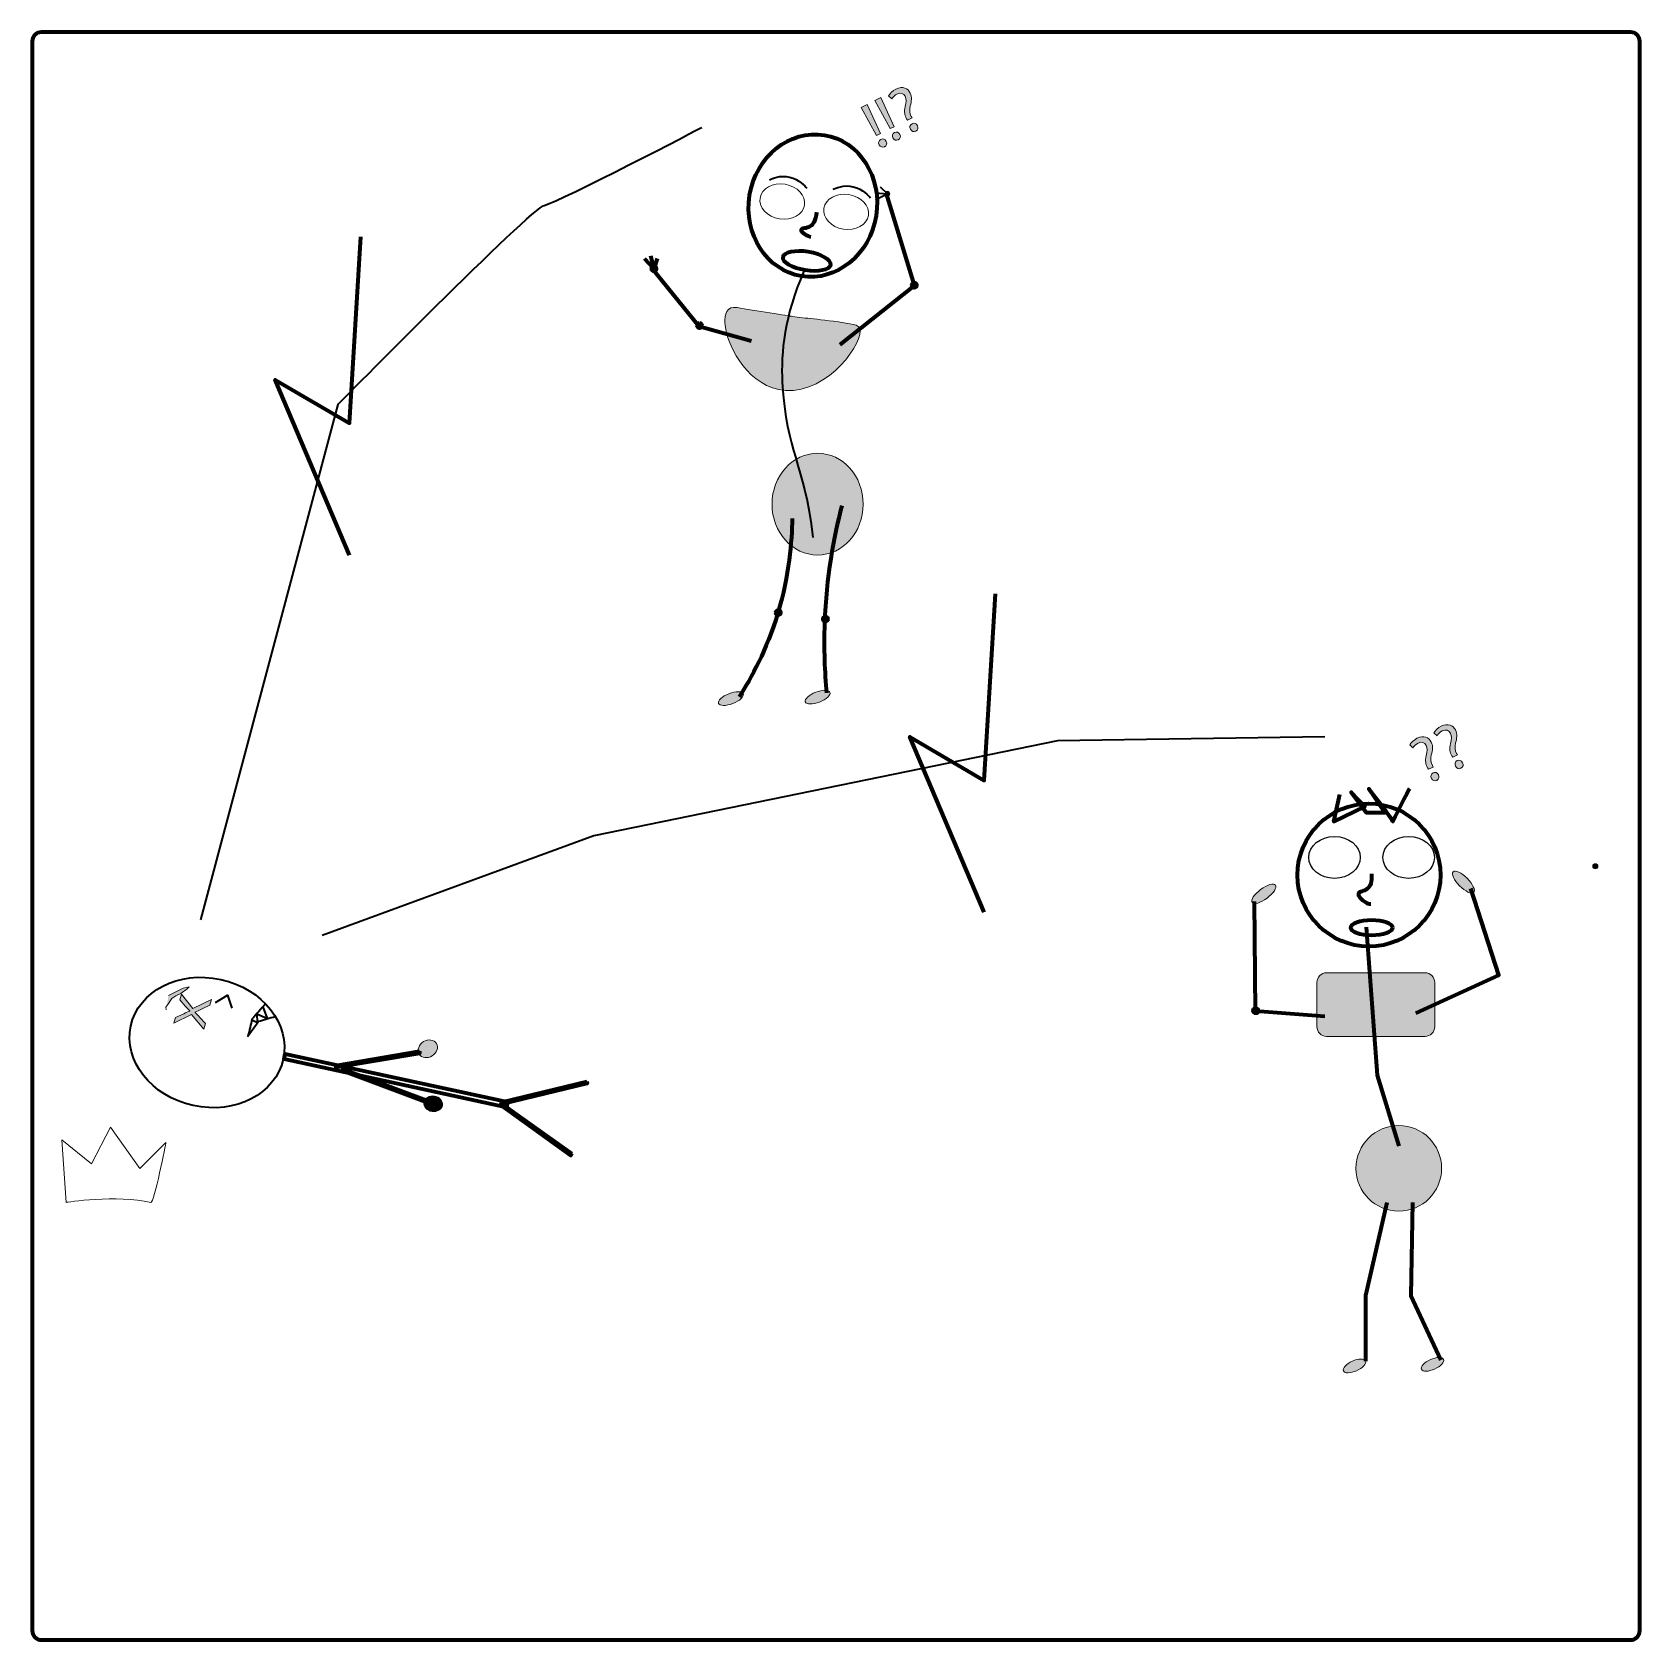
# Model space of a CAD drawing. Extents: x 1 to 1079, y -1079 to -1.
import ezdxf

# ---------------------------------------------------------------- set-up
doc = ezdxf.new("R2010")
doc.units = 0
doc.header["$MEASUREMENT"] = 0
doc.layers.add('Layer 1', color=7, linetype='Continuous', lineweight=0)

# ---------------------------------------------------------------- blocks, each defined once
blk = doc.blocks.new('Block_1')
at = {"layer": 'Layer 1', "color": 18, "lineweight": 35, "true_color": 0x000000}
blk.add_line((566.5, -108.4), (574.6, -109.2), dxfattribs=at)
blk.add_lwpolyline([(569.7, -104.3), (574.6, -109.2), (566.7, -113.3)], dxfattribs=at)
blk = doc.blocks.new('Block_0')
at = {"layer": 'Layer 1', "true_color": 0x000000, "transparency": 33554687}
h = blk.add_hatch(color=18, dxfattribs=at)
h.dxf.hatch_style = 2
edge = h.paths.add_edge_path()
edge.add_ellipse((574.6, -109.1), major_axis=(0, 1.71), ratio=0.896352, start_angle=0, end_angle=360)
at = {"layer": 'Layer 1'}
blk.add_ellipse((574.6, -109.1), major_axis=(0, 1.71), ratio=0.896352, dxfattribs=at)
blk.add_blockref('Block_1', (0, 0), dxfattribs=at)
blk = doc.blocks.new('Block_3')
at = {"layer": 'Layer 1', "color": 5, "lineweight": 70, "true_color": 0x1200ff}
blk.add_line((415.7, -150.7), (417.9, -159.4), dxfattribs=at)
blk.add_lwpolyline([(420.2, -152.4), (417.9, -159.4), (411.6, -152.7)], dxfattribs=at)
blk = doc.blocks.new('Block_2')
at = {"layer": 'Layer 1', "color": 5, "lineweight": 70, "true_color": 0x1200ff}
blk.add_ellipse((418, -159.3), major_axis=(0, 1.71), ratio=0.896352, dxfattribs=at)
at = {"layer": 'Layer 1'}
blk.add_blockref('Block_3', (0, 0), dxfattribs=at)
blk = doc.blocks.new('Block_4')
at = {"layer": 'Layer 1', "true_color": 0x000000, "transparency": 33554687}
h = blk.add_hatch(color=18, dxfattribs=at)
h.dxf.hatch_style = 2
edge = h.paths.add_edge_path()
edge.add_spline(control_points=[(590, -65.8), (589.2, -64.3), (589.7, -62.8), (591.1, -62.1), (592.5, -61.4), (594, -61.9), (594.7, -63.4), (595.4, -64.8), (595, -66.3), (593.6, -67.1), (592.2, -67.8), (590.7, -67.2), (590, -65.8)], knot_values=[0, 0, 0, 0, 1, 1, 1, 2, 2, 2, 3, 3, 3, 4, 4, 4, 4], degree=3, periodic=0)
edge = h.paths.add_edge_path()
edge.add_spline(control_points=[(588, -59.7), (588, -59.7), (587.4, -58.7), (587.4, -58.7), (586.1, -56.7), (585.7, -54), (586.5, -50.6), (587.2, -47.6), (587.4, -45.5), (586.5, -43.7), (585.5, -41.7), (583.5, -40.9), (581, -42.2), (579.6, -42.9), (578.2, -44.2), (577.6, -45.4), (577.6, -45.4), (575.4, -43.4), (575.4, -43.4), (576.2, -41.8), (578.2, -40), (580.3, -38.9), (584.9, -36.6), (588.4, -38.4), (589.9, -41.5), (591.3, -44.2), (590.7, -46.9), (589.9, -50.1), (589.2, -53.1), (589.5, -55.2), (590.6, -57.2), (590.6, -57.2), (591.2, -58.2), (591.2, -58.2), (591.2, -58.2), (588, -59.7), (588, -59.7)], knot_values=[0, 0, 0, 0, 1, 1, 1, 2, 2, 2, 3, 3, 3, 4, 4, 4, 5, 5, 5, 6, 6, 6, 7, 7, 7, 8, 8, 8, 9, 9, 9, 10, 10, 10, 11, 11, 11, 12, 12, 12, 12], degree=3, periodic=0)
h = blk.add_hatch(color=18, dxfattribs=at)
h.dxf.hatch_style = 2
edge = h.paths.add_edge_path()
edge.add_spline(control_points=[(569, -76.2), (568.3, -74.8), (568.8, -73.3), (570.2, -72.6), (571.6, -71.9), (573, -72.4), (573.8, -73.9), (574.5, -75.3), (574.1, -76.8), (572.6, -77.5), (571.2, -78.2), (569.7, -77.6), (569, -76.2)], knot_values=[0, 0, 0, 0, 1, 1, 1, 2, 2, 2, 3, 3, 3, 4, 4, 4, 4], degree=3, periodic=0)
edge = h.paths.add_edge_path()
edge.add_spline(control_points=[(567.2, -70), (567.2, -70), (557, -51.1), (557, -51.1), (557, -51.1), (560.9, -49.2), (560.9, -49.2), (560.9, -49.2), (569.9, -68.7), (569.9, -68.7), (569.9, -68.7), (567.2, -70), (567.2, -70)], knot_values=[0, 0, 0, 0, 1, 1, 1, 2, 2, 2, 3, 3, 3, 4, 4, 4, 4], degree=3, periodic=0)
h = blk.add_hatch(color=18, dxfattribs=at)
h.dxf.hatch_style = 2
edge = h.paths.add_edge_path()
edge.add_spline(control_points=[(578.2, -71.6), (577.5, -70.2), (578, -68.7), (579.4, -68), (580.8, -67.3), (582.2, -67.8), (583, -69.3), (583.7, -70.7), (583.3, -72.2), (581.8, -72.9), (580.4, -73.6), (578.9, -73), (578.2, -71.6)], knot_values=[0, 0, 0, 0, 1, 1, 1, 2, 2, 2, 3, 3, 3, 4, 4, 4, 4], degree=3, periodic=0)
edge = h.paths.add_edge_path()
edge.add_spline(control_points=[(576.4, -65.4), (576.4, -65.4), (566.2, -46.5), (566.2, -46.5), (566.2, -46.5), (570.1, -44.6), (570.1, -44.6), (570.1, -44.6), (579.1, -64.1), (579.1, -64.1), (579.1, -64.1), (576.4, -65.4), (576.4, -65.4)], knot_values=[0, 0, 0, 0, 1, 1, 1, 2, 2, 2, 3, 3, 3, 4, 4, 4, 4], degree=3, periodic=0)
at = {"layer": 'Layer 1'}
for points, knots in [([(588, -59.7), (588, -59.7), (587.4, -58.7), (587.4, -58.7), (586.1, -56.7), (585.7, -54), (586.5, -50.6), (587.2, -47.6), (587.4, -45.5), (586.5, -43.7), (585.5, -41.7), (583.5, -40.9), (581, -42.2), (579.6, -42.9), (578.2, -44.2), (577.6, -45.4), (577.6, -45.4), (575.4, -43.4), (575.4, -43.4), (576.2, -41.8), (578.2, -40), (580.3, -38.9), (584.9, -36.6), (588.4, -38.4), (589.9, -41.5), (591.3, -44.2), (590.7, -46.9), (589.9, -50.1), (589.2, -53.1), (589.5, -55.2), (590.6, -57.2), (590.6, -57.2), (591.2, -58.2), (591.2, -58.2), (591.2, -58.2), (588, -59.7), (588, -59.7)], [0, 0, 0, 0, 1, 1, 1, 2, 2, 2, 3, 3, 3, 4, 4, 4, 5, 5, 5, 6, 6, 6, 7, 7, 7, 8, 8, 8, 9, 9, 9, 10, 10, 10, 11, 11, 11, 12, 12, 12, 12]), ([(567.2, -70), (567.2, -70), (557, -51.1), (557, -51.1), (557, -51.1), (560.9, -49.2), (560.9, -49.2), (560.9, -49.2), (569.9, -68.7), (569.9, -68.7), (569.9, -68.7), (567.2, -70), (567.2, -70)], [0, 0, 0, 0, 1, 1, 1, 2, 2, 2, 3, 3, 3, 4, 4, 4, 4]), ([(576.4, -65.4), (576.4, -65.4), (566.2, -46.5), (566.2, -46.5), (566.2, -46.5), (570.1, -44.6), (570.1, -44.6), (570.1, -44.6), (579.1, -64.1), (579.1, -64.1), (579.1, -64.1), (576.4, -65.4), (576.4, -65.4)], [0, 0, 0, 0, 1, 1, 1, 2, 2, 2, 3, 3, 3, 4, 4, 4, 4]), ([(590, -65.8), (589.2, -64.3), (589.7, -62.8), (591.1, -62.1), (592.5, -61.4), (594, -61.9), (594.7, -63.4), (595.4, -64.8), (595, -66.3), (593.6, -67.1), (592.2, -67.8), (590.7, -67.2), (590, -65.8)], [0, 0, 0, 0, 1, 1, 1, 2, 2, 2, 3, 3, 3, 4, 4, 4, 4]), ([(569, -76.2), (568.3, -74.8), (568.8, -73.3), (570.2, -72.6), (571.6, -71.9), (573, -72.4), (573.8, -73.9), (574.5, -75.3), (574.1, -76.8), (572.6, -77.5), (571.2, -78.2), (569.7, -77.6), (569, -76.2)], [0, 0, 0, 0, 1, 1, 1, 2, 2, 2, 3, 3, 3, 4, 4, 4, 4]), ([(578.2, -71.6), (577.5, -70.2), (578, -68.7), (579.4, -68), (580.8, -67.3), (582.2, -67.8), (583, -69.3), (583.7, -70.7), (583.3, -72.2), (581.8, -72.9), (580.4, -73.6), (578.9, -73), (578.2, -71.6)], [0, 0, 0, 0, 1, 1, 1, 2, 2, 2, 3, 3, 3, 4, 4, 4, 4])]:
    blk.add_open_spline(points, degree=3, knots=knots, dxfattribs=at)
blk = doc.blocks.new('Block_5')
at = {"layer": 'Layer 1', "true_color": 0x000000, "transparency": 33554687}
h = blk.add_hatch(color=18, dxfattribs=at)
h.dxf.hatch_style = 2
edge = h.paths.add_edge_path()
edge.add_spline(control_points=[(939.4, -501.1), (938.6, -499.6), (939.1, -498.1), (940.5, -497.4), (941.9, -496.7), (943.4, -497.2), (944.1, -498.7), (944.8, -500.1), (944.4, -501.6), (943, -502.4), (941.6, -503.1), (940.1, -502.5), (939.4, -501.1)], knot_values=[0, 0, 0, 0, 1, 1, 1, 2, 2, 2, 3, 3, 3, 4, 4, 4, 4], degree=3, periodic=0)
edge = h.paths.add_edge_path()
edge.add_spline(control_points=[(937.4, -495), (937.4, -495), (936.8, -494), (936.8, -494), (935.5, -492), (935.1, -489.3), (935.9, -485.9), (936.6, -482.9), (936.8, -480.8), (935.9, -479), (934.9, -477), (932.9, -476.2), (930.4, -477.5), (929, -478.2), (927.6, -479.5), (927, -480.7), (927, -480.7), (924.8, -478.7), (924.8, -478.7), (925.6, -477.1), (927.6, -475.3), (929.7, -474.2), (934.3, -471.9), (937.8, -473.7), (939.3, -476.8), (940.7, -479.5), (940.1, -482.2), (939.3, -485.4), (938.6, -488.4), (938.9, -490.5), (940, -492.5), (940, -492.5), (940.6, -493.5), (940.6, -493.5), (940.6, -493.5), (937.4, -495), (937.4, -495)], knot_values=[0, 0, 0, 0, 1, 1, 1, 2, 2, 2, 3, 3, 3, 4, 4, 4, 5, 5, 5, 6, 6, 6, 7, 7, 7, 8, 8, 8, 9, 9, 9, 10, 10, 10, 11, 11, 11, 12, 12, 12, 12], degree=3, periodic=0)
h = blk.add_hatch(color=18, dxfattribs=at)
h.dxf.hatch_style = 2
edge = h.paths.add_edge_path()
edge.add_spline(control_points=[(955.6, -493), (954.9, -491.5), (955.3, -489.9), (956.7, -489.2), (958.1, -488.5), (959.6, -489.1), (960.3, -490.6), (961, -492), (960.7, -493.5), (959.2, -494.3), (957.8, -495), (956.3, -494.4), (955.6, -493)], knot_values=[0, 0, 0, 0, 1, 1, 1, 2, 2, 2, 3, 3, 3, 4, 4, 4, 4], degree=3, periodic=0)
edge = h.paths.add_edge_path()
edge.add_spline(control_points=[(953.7, -486.9), (953.7, -486.9), (953.1, -485.9), (953.1, -485.9), (951.8, -483.9), (951.3, -481.2), (952.1, -477.8), (952.8, -474.7), (953.1, -472.7), (952.2, -470.9), (951.1, -468.8), (949.2, -468.1), (946.6, -469.3), (945.2, -470.1), (943.8, -471.3), (943.2, -472.6), (943.2, -472.6), (941, -470.6), (941, -470.6), (941.8, -468.9), (943.8, -467.2), (945.9, -466.1), (950.5, -463.8), (954, -465.6), (955.5, -468.6), (956.9, -471.4), (956.4, -474.1), (955.6, -477.3), (954.9, -480.3), (955.1, -482.4), (956.2, -484.3), (956.2, -484.3), (956.8, -485.4), (956.8, -485.4), (956.8, -485.4), (953.7, -486.9), (953.7, -486.9)], knot_values=[0, 0, 0, 0, 1, 1, 1, 2, 2, 2, 3, 3, 3, 4, 4, 4, 5, 5, 5, 6, 6, 6, 7, 7, 7, 8, 8, 8, 9, 9, 9, 10, 10, 10, 11, 11, 11, 12, 12, 12, 12], degree=3, periodic=0)
at = {"layer": 'Layer 1'}
for points, knots in [([(937.4, -495), (937.4, -495), (936.8, -494), (936.8, -494), (935.5, -492), (935.1, -489.3), (935.9, -485.9), (936.6, -482.9), (936.8, -480.8), (935.9, -479), (934.9, -477), (932.9, -476.2), (930.4, -477.5), (929, -478.2), (927.6, -479.5), (927, -480.7), (927, -480.7), (924.8, -478.7), (924.8, -478.7), (925.6, -477.1), (927.6, -475.3), (929.7, -474.2), (934.3, -471.9), (937.8, -473.7), (939.3, -476.8), (940.7, -479.5), (940.1, -482.2), (939.3, -485.4), (938.6, -488.4), (938.9, -490.5), (940, -492.5), (940, -492.5), (940.6, -493.5), (940.6, -493.5), (940.6, -493.5), (937.4, -495), (937.4, -495)], [0, 0, 0, 0, 1, 1, 1, 2, 2, 2, 3, 3, 3, 4, 4, 4, 5, 5, 5, 6, 6, 6, 7, 7, 7, 8, 8, 8, 9, 9, 9, 10, 10, 10, 11, 11, 11, 12, 12, 12, 12]), ([(953.7, -486.9), (953.7, -486.9), (953.1, -485.9), (953.1, -485.9), (951.8, -483.9), (951.3, -481.2), (952.1, -477.8), (952.8, -474.7), (953.1, -472.7), (952.2, -470.9), (951.1, -468.8), (949.2, -468.1), (946.6, -469.3), (945.2, -470.1), (943.8, -471.3), (943.2, -472.6), (943.2, -472.6), (941, -470.6), (941, -470.6), (941.8, -468.9), (943.8, -467.2), (945.9, -466.1), (950.5, -463.8), (954, -465.6), (955.5, -468.6), (956.9, -471.4), (956.4, -474.1), (955.6, -477.3), (954.9, -480.3), (955.1, -482.4), (956.2, -484.3), (956.2, -484.3), (956.8, -485.4), (956.8, -485.4), (956.8, -485.4), (953.7, -486.9), (953.7, -486.9)], [0, 0, 0, 0, 1, 1, 1, 2, 2, 2, 3, 3, 3, 4, 4, 4, 5, 5, 5, 6, 6, 6, 7, 7, 7, 8, 8, 8, 9, 9, 9, 10, 10, 10, 11, 11, 11, 12, 12, 12, 12]), ([(955.6, -493), (954.9, -491.5), (955.3, -489.9), (956.7, -489.2), (958.1, -488.5), (959.6, -489.1), (960.3, -490.6), (961, -492), (960.7, -493.5), (959.2, -494.3), (957.8, -495), (956.3, -494.4), (955.6, -493)], [0, 0, 0, 0, 1, 1, 1, 2, 2, 2, 3, 3, 3, 4, 4, 4, 4]), ([(939.4, -501.1), (938.6, -499.6), (939.1, -498.1), (940.5, -497.4), (941.9, -496.7), (943.4, -497.2), (944.1, -498.7), (944.8, -500.1), (944.4, -501.6), (943, -502.4), (941.6, -503.1), (940.1, -502.5), (939.4, -501.1)], [0, 0, 0, 0, 1, 1, 1, 2, 2, 2, 3, 3, 3, 4, 4, 4, 4])]:
    blk.add_open_spline(points, degree=3, knots=knots, dxfattribs=at)

msp = doc.modelspace()

# ---------------------------------------------------------------- hatches: boundary and pattern name
at = {"layer": 'Layer 1', "true_color": 0xf90000, "transparency": 33554687}
h = msp.add_hatch(color=1, dxfattribs=at)
h.dxf.hatch_style = 2
edge = h.paths.add_edge_path()
edge.add_spline(control_points=[(555.9, -199.1), (559.6, -207.5), (535.3, -243.1), (506.2, -241), (481.8, -239.2), (468, -211.9), (466.2, -199.9), (465.7, -197.2), (464.6, -189.8), (468, -186.6), (470, -184.8), (472.8, -185.2), (473.9, -185.4), (484.7, -187.1), (509.1, -191.1), (510.9, -191.3), (519.6, -192.8), (527.8, -192.7), (549.3, -196.2), (553, -196.8), (555.1, -197.3), (555.9, -199.1)], knot_values=[0, 0, 0, 0, 1, 1, 1, 2, 2, 2, 3, 3, 3, 4, 4, 4, 5, 5, 5, 6, 6, 6, 7, 7, 7, 7], degree=3, periodic=0)
h = msp.add_hatch(color=1, dxfattribs=at)
h.dxf.hatch_style = 2
edge = h.paths.add_edge_path()
edge.add_ellipse((527.8, -317.2), major_axis=(0, 34.1), ratio=0.896352, start_angle=0, end_angle=360)
h = msp.add_hatch(color=1, dxfattribs=at)
h.dxf.hatch_style = 2
edge = h.paths.add_edge_path()
edge.add_ellipse((527.8, -446.6), major_axis=(8.28, 3.21), ratio=0.397344, start_angle=0, end_angle=360)
h = msp.add_hatch(color=1, dxfattribs=at)
h.dxf.hatch_style = 2
edge = h.paths.add_edge_path()
edge.add_ellipse((469.6, -447.6), major_axis=(8.28, 3.21), ratio=0.397344, start_angle=0, end_angle=360)
at = {"layer": 'Layer 1', "true_color": 0x000000, "transparency": 33554687}
h = msp.add_hatch(color=18, dxfattribs=at)
h.dxf.hatch_style = 2
edge = h.paths.add_edge_path()
edge.add_arc((1049.3, -560), 1.71, 0, 360)
at = {"layer": 'Layer 1', "true_color": 0xf90000, "transparency": 33554687}
h = msp.add_hatch(color=1, dxfattribs=at)
h.dxf.hatch_style = 2
edge = h.paths.add_edge_path()
edge.add_ellipse((960.8, -570.6), major_axis=(-6.92, 6.92), ratio=0.365217, start_angle=0, end_angle=360)
h = msp.add_hatch(color=1, dxfattribs=at)
h.dxf.hatch_style = 2
edge = h.paths.add_edge_path()
edge.add_ellipse((827, -578.5), major_axis=(7.85, 5.84), ratio=0.365217, start_angle=0, end_angle=360)
h = msp.add_hatch(color=1, dxfattribs=at)
h.dxf.hatch_style = 2
edge = h.paths.add_edge_path()
edge.add_spline(control_points=[(935.1, -674.1), (935.1, -674.1), (869.1, -674.1), (869.1, -674.1), (865.5, -674.1), (862.6, -671.2), (862.6, -667.6), (862.6, -667.6), (862.6, -638), (862.6, -638), (862.6, -634.4), (865.5, -631.4), (869.1, -631.4), (869.1, -631.4), (935.1, -631.4), (935.1, -631.4), (938.7, -631.4), (941.6, -634.4), (941.6, -638), (941.6, -638), (941.6, -667.6), (941.6, -667.6), (941.6, -671.2), (938.7, -674.1), (935.1, -674.1)], knot_values=[0, 0, 0, 0, 1, 1, 1, 2, 2, 2, 3, 3, 3, 4, 4, 4, 5, 5, 5, 6, 6, 6, 7, 7, 7, 8, 8, 8, 8], degree=3, periodic=0)
at = {"layer": 'Layer 1', "true_color": 0x1200ff, "transparency": 33554687}
h = msp.add_hatch(color=5, dxfattribs=at)
h.dxf.hatch_style = 2
h.paths.add_polyline_path([(92.5, -646.7), (102.4, -641.8), (106.3, -640.9), (105.1, -642.2), (100.8, -645.3), (97.4, -647), (94.7, -648.8), (92.5, -652.1), (90.8, -654.4), (90.9, -656.3)])
at = {"layer": 'Layer 1', "true_color": 0x000000, "transparency": 33554687}
h = msp.add_hatch(color=18, dxfattribs=at)
h.dxf.hatch_style = 2
edge = h.paths.add_edge_path()
edge.add_spline(control_points=[(120.3, -653.2), (120.3, -653.2), (115, -655.7), (115, -655.7), (113, -656.7), (111.7, -657.3), (110.3, -657.9), (110.3, -657.9), (110.3, -658), (110.3, -658), (111.3, -658.9), (112.1, -659.8), (113.6, -661.5), (113.6, -661.5), (117.2, -665.4), (117.2, -665.4), (117.2, -665.4), (116.2, -669.2), (116.2, -669.2), (116.2, -669.2), (108, -659.5), (108, -659.5), (108, -659.5), (96.1, -665.2), (96.1, -665.2), (96.1, -665.2), (97.2, -661.4), (97.2, -661.4), (97.2, -661.4), (102.7, -658.9), (102.7, -658.9), (104.3, -658.2), (105.5, -657.6), (106.8, -657.1), (106.8, -657.1), (106.8, -657), (106.8, -657), (105.8, -656.1), (105, -655.3), (104, -654.1), (104, -654.1), (100.2, -649.7), (100.2, -649.7), (100.2, -649.7), (101.2, -645.9), (101.2, -645.9), (101.2, -645.9), (108.9, -655.5), (108.9, -655.5), (108.9, -655.5), (121.3, -649.4), (121.3, -649.4), (121.3, -649.4), (120.3, -653.2), (120.3, -653.2)], knot_values=[0, 0, 0, 0, 1, 1, 1, 2, 2, 2, 3, 3, 3, 4, 4, 4, 5, 5, 5, 6, 6, 6, 7, 7, 7, 8, 8, 8, 9, 9, 9, 10, 10, 10, 11, 11, 11, 12, 12, 12, 13, 13, 13, 14, 14, 14, 15, 15, 15, 16, 16, 16, 17, 17, 17, 18, 18, 18, 18], degree=3, periodic=0)
at = {"layer": 'Layer 1', "true_color": 0xf90000, "transparency": 33554687}
h = msp.add_hatch(color=1, dxfattribs=at)
h.dxf.hatch_style = 2
edge = h.paths.add_edge_path()
edge.add_ellipse((266.4, -682.4), major_axis=(5.75, 3.54), ratio=0.827957, start_angle=0, end_angle=360)
h = msp.add_hatch(color=1, dxfattribs=at)
h.dxf.hatch_style = 2
edge = h.paths.add_edge_path()
edge.add_ellipse((270, -719.3), major_axis=(-6.21, 0.95), ratio=0.827957, start_angle=0, end_angle=360)
h = msp.add_hatch(color=1, dxfattribs=at)
h.dxf.hatch_style = 2
edge = h.paths.add_edge_path()
edge.add_arc((917.5, -762.6), 28.7, 0, 360)
h = msp.add_hatch(color=1, dxfattribs=at)
h.dxf.hatch_style = 2
edge = h.paths.add_edge_path()
edge.add_ellipse((887.8, -895.1), major_axis=(7.39, 3.33), ratio=0.428485, start_angle=0, end_angle=360)
h = msp.add_hatch(color=1, dxfattribs=at)
h.dxf.hatch_style = 2
edge = h.paths.add_edge_path()
edge.add_ellipse((940.1, -894), major_axis=(7.39, 3.33), ratio=0.428485, start_angle=0, end_angle=360)

# ---------------------------------------------------------------- linework, layer by layer
at = {"layer": 'Layer 1', "color": 5, "lineweight": 70, "true_color": 0x1200ff}
for points in [[(542.8, -210.1), (592.7, -170.6), (574, -109.1)], [(483.4, -207.9), (448.4, -198), (416.8, -159.2)], [(928.9, -658.6), (984.6, -633), (965.8, -575)], [(867.9, -660.7), (821.5, -657.1), (820.7, -583.6)], [(895.6, -600.8), (902.9, -700.1), (917.5, -747.4)], [(909.5, -785.5), (895.2, -847.9), (895.2, -892)], [(926.7, -785.5), (925.5, -847.9), (945.6, -890.9)]]:
    msp.add_lwpolyline(points, dxfattribs=at)
at = {"layer": 'Layer 1', "color": 5, "lineweight": 140, "true_color": 0x1200ff}
for points in [[(213.9, -351.3), (164.1, -233.8), (213.9, -262.9), (221.5, -137.9)], [(639.4, -590.8), (589.6, -473.3), (639.4, -502.4), (647, -377.4)]]:
    msp.add_lwpolyline(points, dxfattribs=at)
at = {"layer": 'Layer 1', "color": 5, "lineweight": 35, "true_color": 0x1200ff}
for points in [[(867.9, -473.2), (688.7, -476), (377.8, -539.7), (195.5, -606.5)], [(124.1, -651.4), (132.1, -646.5), (135, -655.1)]]:
    msp.add_lwpolyline(points, dxfattribs=at)
at = {"layer": 'Layer 1'}
msp.add_lwpolyline([(92.5, -646.7), (102.4, -641.8), (106.3, -640.9), (105.1, -642.2), (100.8, -645.3), (97.4, -647), (94.7, -648.8), (92.5, -652.1), (90.8, -654.4), (90.9, -656.3)], dxfattribs=at)
at = {"layer": 'Layer 1', "color": 250, "lineweight": 35, "true_color": 0x231f20}
msp.add_lwpolyline([(148.5, -663.2), (152.3, -664.9), (151.7, -659), (158.8, -662), (155.9, -654.3)], dxfattribs=at)
at = {"layer": 'Layer 1', "color": 5, "lineweight": 140, "true_color": 0x1200ff}
for points in [[(319.9, -718.1), (319.1, -721.8), (170, -689.4), (170.8, -685.8)], [(260.7, -684.1), (260.9, -685.5), (205, -695), (204.7, -693.6)], [(265.2, -716.8), (264.7, -718.1), (209.1, -697.3), (209.6, -696)], [(373, -704.3), (373.3, -705.7), (317, -719.4), (316.7, -718)], [(363, -752.7), (362.2, -753.9), (315.1, -720.1), (315.9, -719)]]:
    msp.add_lwpolyline(points, close=True, dxfattribs=at)
at = {"layer": 'Layer 1', "color": 5, "lineweight": 70, "true_color": 0x1200ff}
for centre, radius in [((897.5, -565.9), 47.9), ((821.6, -656.9), 1.71)]:
    msp.add_circle(centre, radius, dxfattribs=at)
at = {"layer": 'Layer 1'}
for centre, radius in [((1049.3, -560), 1.71), ((917.5, -762.6), 28.7)]:
    msp.add_circle(centre, radius, dxfattribs=at)
at = {"layer": 'Layer 1', "color": 5, "lineweight": 70, "true_color": 0x1200ff}
for centre, major_axis, ratio in [((524.6, -117), (7.7, 47.3), 0.896352), ((520.5, -154.1), (-15.9, 2.6), 0.39463), ((592.6, -170.4), (0, 1.71), 0.896352), ((448.6, -197.4), (0, 1.71), 0.896352), ((501.4, -389.9), (0, 1.71), 0.896352), ((533, -394.3), (0, 1.71), 0.896352), ((899.3, -601.2), (14, 0), 0.373042)]:
    msp.add_ellipse(centre, major_axis=major_axis, ratio=ratio, dxfattribs=at)
at = {"layer": 'Layer 1', "color": 18, "lineweight": 20, "true_color": 0x000000}
for centre in [(504.1, -114.3), (546.9, -121.2)]:
    msp.add_ellipse(centre, major_axis=(-14.9, 2.4), ratio=0.777168, dxfattribs=at)
at = {"layer": 'Layer 1'}
for centre, major_axis, ratio in [((527.8, -317.2), (0, 34.1), 0.896352), ((527.8, -446.6), (8.28, 3.21), 0.397344), ((469.6, -447.6), (8.28, 3.21), 0.397344), ((827, -578.5), (7.85, 5.84), 0.365217), ((960.8, -570.6), (-6.92, 6.92), 0.365217), ((266.4, -682.4), (5.75, 3.54), 0.827957), ((270, -719.3), (-6.21, 0.95), 0.827957), ((887.8, -895.1), (7.39, 3.33), 0.428485), ((940.1, -894), (7.39, 3.33), 0.428485)]:
    msp.add_ellipse(centre, major_axis=major_axis, ratio=ratio, dxfattribs=at)
at = {"layer": 'Layer 1', "color": 18, "lineweight": 25, "true_color": 0x000000}
for centre in [(874.4, -554.1), (924.1, -554.1)]:
    msp.add_ellipse(centre, major_axis=(17.3, 0), ratio=0.813554, dxfattribs=at)
at = {"layer": 'Layer 1', "color": 5, "lineweight": 35, "true_color": 0x1200ff}
msp.add_ellipse((118.3, -678.2), major_axis=(-51.1, 11.1), ratio=0.827957, dxfattribs=at)
at = {"layer": 'Layer 1', "color": 18, "lineweight": 106, "true_color": 0x000000}
msp.add_open_spline([(1073, -1078.8), (1073, -1078.8), (7.2, -1078.8), (7.2, -1078.8), (3.8, -1078.8), (1.1, -1076), (1.1, -1072.6), (1.1, -1072.6), (1.1, -6.8), (1.1, -6.8), (1.1, -3.4), (3.8, -0.7), (7.2, -0.7), (7.2, -0.7), (1073, -0.7), (1073, -0.7), (1076.4, -0.7), (1079.1, -3.4), (1079.1, -6.8), (1079.1, -6.8), (1079.1, -1072.6), (1079.1, -1072.6), (1079.1, -1076), (1076.4, -1078.8), (1073, -1078.8)], degree=3, knots=[0, 0, 0, 0, 1, 1, 1, 2, 2, 2, 3, 3, 3, 4, 4, 4, 5, 5, 5, 6, 6, 6, 7, 7, 7, 8, 8, 8, 8], dxfattribs=at)
at = {"layer": 'Layer 1', "color": 5, "lineweight": 35, "true_color": 0x1200ff}
for points, knots in [([(114.1, -596), (114.1, -596), (206.2, -250.3), (206.2, -250.3), (206.2, -250.3), (335.2, -118.9), (345, -116.6), (354.8, -114.3), (450.1, -64.6), (450.1, -64.6)], [0, 0, 0, 0, 1, 1, 1, 2, 2, 2, 3, 3, 3, 3]), ([(157.6, -652.3), (154.5, -655.6), (151.5, -659), (148.5, -662.4), (147.6, -666.2), (146.7, -670), (145.8, -673.9), (148.2, -670.6), (150.5, -667.3), (152.8, -664), (156.6, -662.9), (160.3, -661.8), (164.1, -660.7)], [0, 0, 0, 0, 1, 1, 1, 2, 2, 2, 3, 3, 3, 4, 4, 4, 4])]:
    msp.add_open_spline(points, degree=3, knots=knots, dxfattribs=at)
at = {"layer": 'Layer 1', "color": 18, "lineweight": 35, "true_color": 0x000000}
for points in [[(495.5, -99.7), (497.2, -98.8), (502.5, -96.4), (509, -97.9), (515.6, -99.4), (519.3, -103.9), (520.5, -105.4)], [(538.2, -106.1), (539.8, -105.3), (545.1, -102.8), (551.7, -104.3), (558.2, -105.9), (562, -110.4), (563.1, -111.9)], [(518.5, -161), (505.6, -190.7), (503, -215.7), (504.1, -235.3), (506.8, -284.2), (518.5, -287.5), (524.6, -339.5)]]:
    msp.add_open_spline(points, degree=3, knots=[0, 0, 0, 0, 1, 1, 1, 2, 2, 2, 2], dxfattribs=at)
at = {"layer": 'Layer 1', "color": 5, "lineweight": 70, "true_color": 0x1200ff}
for points, knots in [([(527, -121.4), (526.4, -127.1), (524.7, -129.6), (523, -130.8), (520.3, -132.6), (517, -132), (516.7, -133.3), (516.5, -134.2), (518.1, -135.3), (519.2, -136.1), (520.7, -137.2), (522.2, -137.7), (523.2, -137.9)], [0, 0, 0, 0, 1, 1, 1, 2, 2, 2, 3, 3, 3, 4, 4, 4, 4]), ([(544, -318.4), (538.5, -339.3), (533.5, -366), (532.4, -397.2), (531.8, -414.3), (532.5, -430), (533.7, -443.8)], [0, 0, 0, 0, 1, 1, 1, 2, 2, 2, 2]), ([(510.7, -326.8), (510.5, -342.3), (508.7, -364.7), (501.1, -390.2), (493.6, -415.1), (483.2, -433.9), (475.2, -446.3)], [0, 0, 0, 0, 1, 1, 1, 2, 2, 2, 2]), ([(924.6, -508), (924.6, -508), (912.9, -530.1), (913.6, -529.9), (914.2, -529.8), (897.3, -508), (897.3, -508), (897.3, -508), (908.2, -524.3), (908.2, -524.3), (908.2, -524.3), (895.9, -524.3), (895.9, -524.3), (895.9, -524.3), (885.6, -510.4), (885.6, -510.4), (885.6, -510.4), (894.7, -519.9), (894.7, -519.9), (894.7, -519.9), (873.9, -529.9), (873.9, -529.9), (873.9, -529.9), (878, -511.9), (878, -511.9)], [0, 0, 0, 0, 1, 1, 1, 2, 2, 2, 3, 3, 3, 4, 4, 4, 5, 5, 5, 6, 6, 6, 7, 7, 7, 8, 8, 8, 8]), ([(899.2, -565), (899.6, -570.8), (898.2, -573.6), (896.6, -575), (894.2, -577.2), (890.9, -576.6), (890.4, -578.4), (890, -580.1), (892.5, -582.2), (893.3, -582.9), (895.4, -584.6), (897.6, -585.2), (898.8, -585.3)], [0, 0, 0, 0, 1, 1, 1, 2, 2, 2, 3, 3, 3, 4, 4, 4, 4])]:
    msp.add_open_spline(points, degree=3, knots=knots, dxfattribs=at)
at = {"layer": 'Layer 1'}
for points, knots in [([(555.9, -199.1), (559.6, -207.5), (535.3, -243.1), (506.2, -241), (481.8, -239.2), (468, -211.9), (466.2, -199.9), (465.7, -197.2), (464.6, -189.8), (468, -186.6), (470, -184.8), (472.8, -185.2), (473.9, -185.4), (484.7, -187.1), (509.1, -191.1), (510.9, -191.3), (519.6, -192.8), (527.8, -192.7), (549.3, -196.2), (553, -196.8), (555.1, -197.3), (555.9, -199.1)], [0, 0, 0, 0, 1, 1, 1, 2, 2, 2, 3, 3, 3, 4, 4, 4, 5, 5, 5, 6, 6, 6, 7, 7, 7, 7]), ([(935.1, -674.1), (935.1, -674.1), (869.1, -674.1), (869.1, -674.1), (865.5, -674.1), (862.6, -671.2), (862.6, -667.6), (862.6, -667.6), (862.6, -638), (862.6, -638), (862.6, -634.4), (865.5, -631.4), (869.1, -631.4), (869.1, -631.4), (935.1, -631.4), (935.1, -631.4), (938.7, -631.4), (941.6, -634.4), (941.6, -638), (941.6, -638), (941.6, -667.6), (941.6, -667.6), (941.6, -671.2), (938.7, -674.1), (935.1, -674.1)], [0, 0, 0, 0, 1, 1, 1, 2, 2, 2, 3, 3, 3, 4, 4, 4, 5, 5, 5, 6, 6, 6, 7, 7, 7, 8, 8, 8, 8]), ([(120.3, -653.2), (120.3, -653.2), (115, -655.7), (115, -655.7), (113, -656.7), (111.7, -657.3), (110.3, -657.9), (110.3, -657.9), (110.3, -658), (110.3, -658), (111.3, -658.9), (112.1, -659.8), (113.6, -661.5), (113.6, -661.5), (117.2, -665.4), (117.2, -665.4), (117.2, -665.4), (116.2, -669.2), (116.2, -669.2), (116.2, -669.2), (108, -659.5), (108, -659.5), (108, -659.5), (96.1, -665.2), (96.1, -665.2), (96.1, -665.2), (97.2, -661.4), (97.2, -661.4), (97.2, -661.4), (102.7, -658.9), (102.7, -658.9), (104.3, -658.2), (105.5, -657.6), (106.8, -657.1), (106.8, -657.1), (106.8, -657), (106.8, -657), (105.8, -656.1), (105, -655.3), (104, -654.1), (104, -654.1), (100.2, -649.7), (100.2, -649.7), (100.2, -649.7), (101.2, -645.9), (101.2, -645.9), (101.2, -645.9), (108.9, -655.5), (108.9, -655.5), (108.9, -655.5), (121.3, -649.4), (121.3, -649.4), (121.3, -649.4), (120.3, -653.2), (120.3, -653.2)], [0, 0, 0, 0, 1, 1, 1, 2, 2, 2, 3, 3, 3, 4, 4, 4, 5, 5, 5, 6, 6, 6, 7, 7, 7, 8, 8, 8, 9, 9, 9, 10, 10, 10, 11, 11, 11, 12, 12, 12, 13, 13, 13, 14, 14, 14, 15, 15, 15, 16, 16, 16, 17, 17, 17, 18, 18, 18, 18])]:
    msp.add_open_spline(points, degree=3, knots=knots, dxfattribs=at)
at = {"layer": 'Layer 1', "color": 18, "lineweight": 20, "true_color": 0x000000}
msp.add_open_spline([(23.8, -785.4), (23.8, -785.4), (57.8, -780.1), (80.6, -785.5), (82.9, -786), (90.8, -745.2), (90.8, -745.2), (90.8, -745.2), (73.3, -762.8), (73.3, -762.8), (73.3, -762.8), (53.7, -735), (53.7, -735), (53.7, -735), (40.8, -759.6), (40.8, -759.6), (40.8, -759.6), (20.9, -743.5), (20.9, -743.5), (20.9, -743.5), (23.8, -785.4), (23.8, -785.4)], degree=3, knots=[0, 0, 0, 0, 1, 1, 1, 2, 2, 2, 3, 3, 3, 4, 4, 4, 5, 5, 5, 6, 6, 6, 7, 7, 7, 7], dxfattribs=at)

# ---------------------------------------------------------------- block references
at = {"layer": 'Layer 1'}
for name in ['Block_4', 'Block_0', 'Block_2', 'Block_5']:
    msp.add_blockref(name, (0, 0), dxfattribs=at)

doc.saveas('drawing.dxf')
